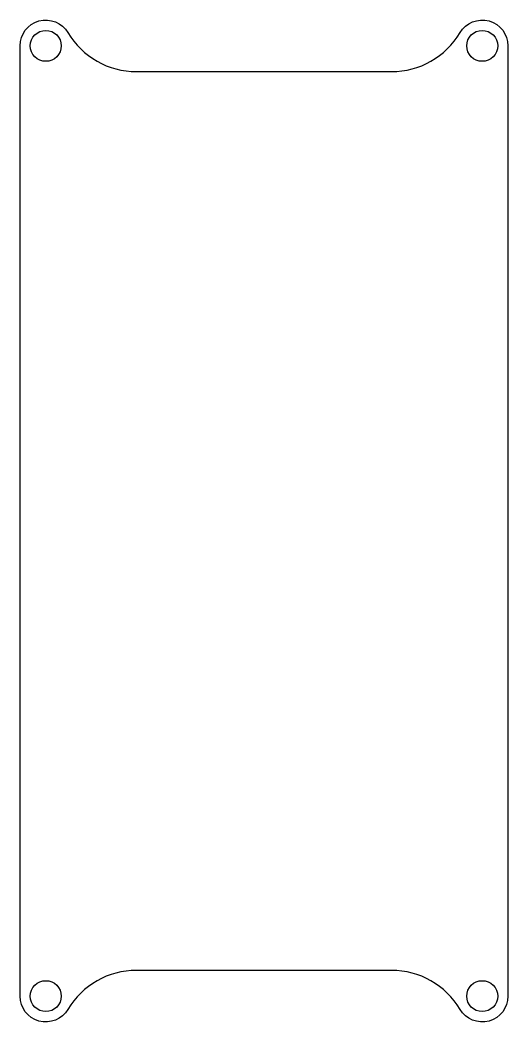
# Model space of a CAD drawing. Header units: millimetres. Extents: x -17.2 to 30.1, y -44.4 to 52.7.
import ezdxf

# ---------------------------------------------------------------- set-up
doc = ezdxf.new("R2010")
doc.units = ezdxf.units.MM
doc.layers.get('0').update_dxf_attribs({"linetype": 'CONTINUOUS'})

msp = doc.modelspace()

# ---------------------------------------------------------------- linework, layer by layer
msp.add_lwpolyline([(18.829, 47.668, 0.264461), (25.472, 51.446, -0.762164), (30.121, 50.168), (30.121, -41.878, -0.762164), (25.472, -43.156, 0.264461), (18.829, -39.378), (-5.908, -39.378, 0.264461), (-12.551, -43.156, -0.762164), (-17.2, -41.878), (-17.2, 50.168, -0.762164), (-12.551, 51.446, 0.264461), (-5.908, 47.668)], format="xyb", close=True)
for centre in [(-14.7, 50.168), (27.621, 50.168), (-14.7, -41.878), (27.621, -41.878)]:
    msp.add_circle(centre, 1.5)

doc.saveas('drawing.dxf')
